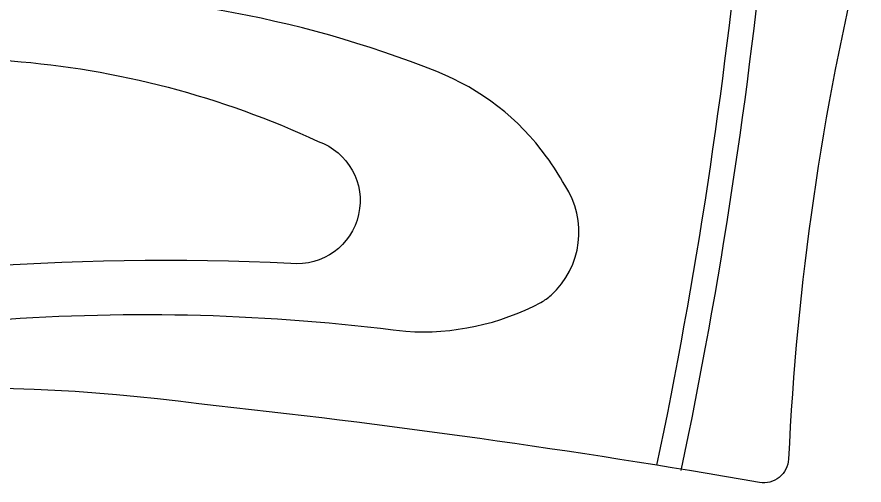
# Model space of a CAD drawing. Header units: millimetres. Extents: x 6817 to 10278, y -2870 to -2258.
# Drawn here: x 10107.9 to 10278.2, y -2588.2 to -2494.2 of the extents above; entities that cross this region are included whole.
import ezdxf

# ---------------------------------------------------------------- set-up
doc = ezdxf.new("R2010")
doc.units = ezdxf.units.MM

msp = doc.modelspace()

# ---------------------------------------------------------------- linework, layer by layer
at = {"color": 1}
msp.add_lwpolyline([(9829.498, -2460.45), (10253.947, -2456.46, -0.4253641), (10254.956, -2457.488, -0.0264622), (10253.941, -2469.922, 0.4256251), (10254.837, -2471.051), (10273.666, -2472.856, -0.4574053), (10278.045, -2479.025, 0.0485834), (10263.01, -2582.983, -0.4513948), (10257.161, -2587.677, 0.0163695), (10144.412, -2571.896, 0.0930164), (10012.563, -2578.732, 0.1499656)], format="xyb", dxfattribs=at)
at = {"color": 2}
msp.add_lwpolyline([(10103.332, -2555.025, -0.0502303), (10186.089, -2557.314, 0.1391747), (10213.235, -2551.498, 0.0625044), (10215.273, -2550.066, 0.3709696), (10218.006, -2527.958, 0.0298229), (10214.37, -2522.263, 0.1424195), (10192.317, -2505.144, 0.1023055), (10103.332, -2489.569)], format="xyb", dxfattribs=at)
at = {"color": 1}
msp.add_lwpolyline([(10162.956, -2543.686, 0.0614127), (10029.626, -2553.894, -0.3728501), (9973.809, -2511.979, -0.4681553), (9983.26, -2499.871, -0.0288088), (10106.692, -2502.992, -0.0903096), (10168.411, -2519.157, -0.887922)], format="xyb", close=True, dxfattribs=at)
at = {"color": 4}
for radius in [1027.419, 1032.419]:
    msp.add_arc((9231.032, -2373.266), radius, 348.150968, 354.54413, dxfattribs=at)

doc.saveas('drawing.dxf')
